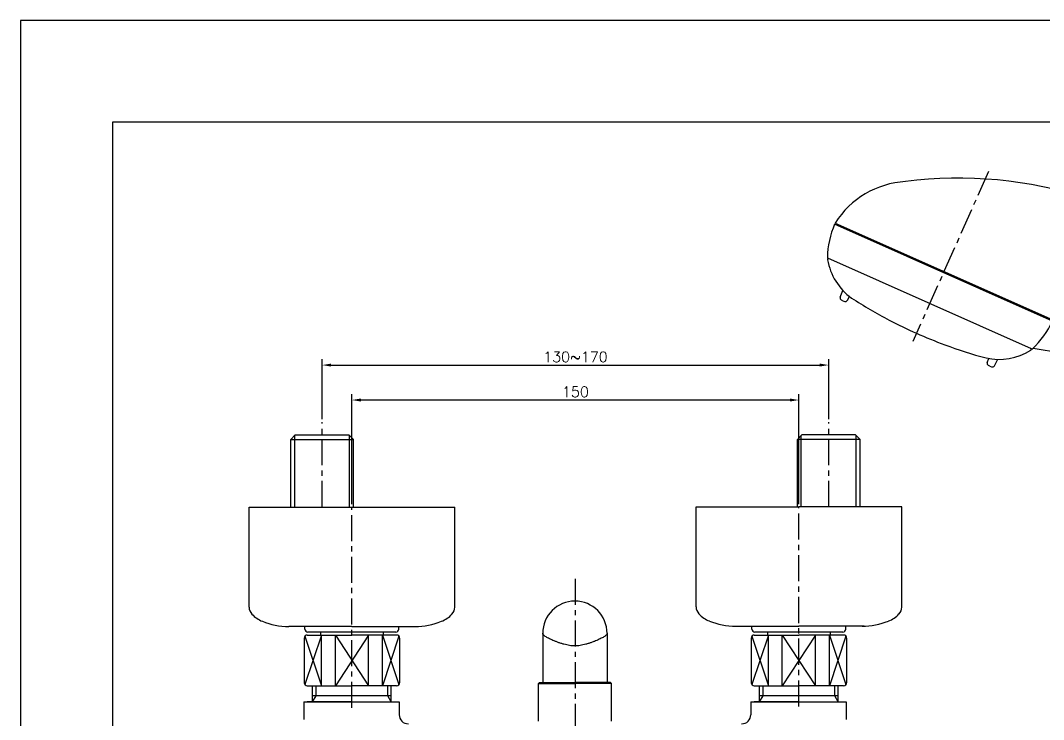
# Model space of a CAD drawing. Extents: x 21279 to 21873, y -1659 to -1239.
# Drawn here: x 21278.9 to 21622.1, y -1473.5 to -1238.9 of the extents above; entities that cross this region are included whole.
import ezdxf

# ---------------------------------------------------------------- set-up
doc = ezdxf.new("R2010")
doc.units = 0
doc.header["$LTSCALE"] = 7
doc.header["$MEASUREMENT"] = 0
doc.linetypes.add('CENTER', pattern=[2, 1.25, -0.25, 0.25, -0.25])
doc.layers.get('0').update_dxf_attribs({"color": 2, "linetype": 'CONTINUOUS'})
for name, color, linetype in [('08_ALL_FEATURES', 7, 'CONTINUOUS'), ('CL', 1, 'CENTER'), ('D', 2, 'CONTINUOUS'), ('DIM', 2, 'CONTINUOUS'), ('DWG', 7, 'CONTINUOUS')]:
    doc.layers.add(name, color=color, linetype=linetype)
doc.styles.add('GHS', font='romans', dxfattribs={"bigfont": 'ghs'})

# ---------------------------------------------------------------- blocks, each defined once
blk = doc.blocks.new('A$C7593627D')
at = {"layer": 'CL'}
for p, q in [((54.08, 141.52), (28.7, 84.53)), ((193.98, 63.41), (249.1, 0))]:
    blk.add_line(p, q, dxfattribs=at)
at = {"layer": 'D'}
blk.add_spline([(237.37, 2.44), (241.42, 6.67), (246.14, 7.93), (247.67, 12.7)], degree=3, dxfattribs=at)
at = {"layer": 'DIM', "color": 7, "linetype": 'ByBlock'}
for p, q in [((75.52, 91.35), (2.44, 123.89)), ((68.51, 82), (0.18, 112.42)), ((4.32, 99.44), (5.17, 101.67)), ((6.77, 98.35), (7.41, 99.62)), ((5.23, 98.2), (4.74, 98.42)), ((5.23, 98.2), (5.73, 97.98)), ((76.44, 90.95), (77.87, 93.07)), ((75.52, 91.35), (83.75, 87.69)), ((75.69, 91.72), (75.96, 92.32)), ((69.01, 82.22), (78.62, 80.69)), ((53.65, 77.48), (54.16, 78.8)), ((54.56, 76.24), (54.07, 76.46)), ((54.56, 76.24), (55.06, 76.02)), ((56.1, 76.39), (57.18, 78.52)), ((212.44, 59.84), (211.88, 59.36)), ((195.05, 44.72), (195.51, 45.12))]:
    blk.add_line(p, q, dxfattribs=at)
for centre, radius, start, end in [((27.95, 108.22), 30, 93.3093, 147.6717), ((44.2, -0.68), 140, 72.0737, 97.3772), ((-9.76, -255.52), 400, 66.6684, 75.9582), ((29.99, 112.02), 30, 156.6919, 178.7019), ((0.3, 112.7), 0.3, 178.7019, 245.9992), ((0.38, 112), 0.3, 65.9992, 189.6813), ((19.8, 115.32), 20, 189.6813, 234.2753), ((80.1, -43.79), 170, 39.2729, 66.215), ((5.06, 99.16), 0.8, 158.9992, 245.9992), ((6.05, 98.72), 0.8, 245.9992, 332.9992), ((95, 233.44), 160, 237.1115, 242.3457), ((85.09, 88.26), 10, 86.8302, 155.9992), ((77.35, -51.53), 150, 40.5889, 86.8302), ((78.7, 92.51), 1, 66.8258, 145.9992), ((75.16, 84.23), 10, 28.7828, 66.8258), ((95, 233.44), 160, 242.3457, 245.9992), ((48.27, 103.89), 30, 313.2965, 335.3065), ((95, 233.44), 160, 245.9992, 249.6526), ((56.51, 100.26), 30, 320.1533, 336.2153), ((83.04, 88.57), 1, 336.2153, 28.7828), ((95, 233.44), 160, 249.6526, 254.8869), ((57.54, 98.51), 20, 257.7231, 302.3171), ((68.07, 81.86), 0.3, 302.3171, 65.9992), ((68.63, 82.27), 0.3, 245.9992, 313.2965), ((78.77, 81.68), 1, 260.9992, 320.1533), ((54.4, 77.19), 0.8, 158.9992, 245.9992), ((55.38, 76.75), 0.8, 245.9992, 332.9992), ((211.85, 63.62), 0.25, 125.8628, 312.5148), ((80.1, -43.79), 170, 38.7429, 39.1047), ((211.13, 61.35), 2, 310.9992, 38.7429), ((191.43, 45.88), 0.25, 309.4836, 131.5033), ((77.35, -51.53), 150, 40.0289, 40.398), ((193.74, 46.23), 2, 220.0289, 310.9992)]:
    blk.add_arc(centre, radius, start, end, dxfattribs=at)
at = {"layer": 'DWG'}
for p, q in [((2.6, 124.26), (75.69, 91.72)), ((235.47, 27.8), (227.41, 37.08)), ((223.47, 17.37), (215.41, 26.64)), ((224.86, 16.84), (235.81, 26.34)), ((225.52, 16.08), (237.8, 24.06)), ((235.81, 26.34), (237.8, 24.06)), ((226.49, 14.96), (238.77, 22.94)), ((228.48, 12.68), (240.76, 20.65)), ((237.94, 22.36), (236.95, 23.51)), ((238.77, 22.94), (240.76, 20.65)), ((229.47, 11.54), (241.75, 19.51)), ((231.46, 9.25), (243.74, 17.22)), ((240.9, 18.96), (239.91, 20.1)), ((241.75, 19.51), (243.74, 17.22)), ((224.86, 16.84), (225.52, 16.08)), ((227.36, 15.49), (226.36, 16.63)), ((226.49, 14.96), (228.48, 12.68)), ((232.43, 8.13), (244.71, 16.11)), ((234.42, 5.84), (246.7, 13.82)), ((243.88, 15.53), (242.89, 16.67)), ((244.71, 16.11), (246.7, 13.82)), ((230.32, 12.09), (229.32, 13.23)), ((229.47, 11.54), (231.46, 9.25)), ((235.39, 4.73), (247.67, 12.7)), ((246.84, 12.13), (245.85, 13.27)), ((233.3, 8.66), (232.3, 9.8)), ((232.43, 8.13), (234.42, 5.84)), ((236.26, 5.25), (235.26, 6.39)), ((235.39, 4.73), (237.37, 2.44))]:
    blk.add_line(p, q, dxfattribs=at)
at = {"layer": 'DWG', "color": 7}
for p, q in [((212.69, 60.05), (194.7, 44.42)), ((212.56, 59.95), (212.69, 60.05)), ((214.15, 59.89), (228.43, 40.4)), ((194.66, 42.95), (211.98, 26.09)), ((228.13, 37.7), (214.68, 26.01)), ((214.73, 26.05), (214.68, 26.01))]:
    blk.add_line(p, q, dxfattribs=at)
for centre, radius, start, end in [((213.34, 59.3), 1, 36.2356, 130.9992), ((195.36, 43.67), 1, 130.9992, 225.7628), ((226.82, 39.21), 2, 310.9992, 36.2356), ((213.37, 27.52), 2, 225.7628, 310.9992)]:
    blk.add_arc(centre, radius, start, end, dxfattribs=at)
at = {"layer": 'DWG'}
for centre, start, end in [((234.37, 26.79), 343.1992, 42.7316), ((224.63, 18.32), 219.2668, 278.7992)]:
    blk.add_arc(centre, 1.5, start, end, dxfattribs=at)

msp = doc.modelspace()

# ---------------------------------------------------------------- linework, layer by layer
at = {"color": 4}
for p, q in [((21309.85, -1647.88), (21309.85, -1272.88)), ((21309.85, -1272.88), (21858.85, -1272.88))]:
    msp.add_line(p, q, dxfattribs=at)
at = {"color": 7, "linetype": 'Continuous'}
for p, q in [((21454.1, -1444.6), (21454.1, -1461.1)), ((21475.7, -1444.6), (21475.7, -1461.1)), ((21452.68, -1461.4), (21452.98, -1461.1)), ((21452.68, -1461.4), (21452.98, -1461.1)), ((21452.68, -1474.1), (21452.68, -1461.4)), ((21452.98, -1461.1), (21464.93, -1461.1)), ((21476.88, -1461.1), (21464.93, -1461.1)), ((21477.18, -1461.4), (21476.88, -1461.1)), ((21477.18, -1461.4), (21476.88, -1461.1)), ((21477.18, -1474.1), (21477.18, -1461.4)), ((21403.27, -1465.6), (21376.87, -1465.6)), ((21553.26, -1465.6), (21526.86, -1465.6))]:
    msp.add_line(p, q, dxfattribs=at)
msp.add_lwpolyline([(21278.85, -1658.88), (21872.85, -1658.88), (21872.85, -1238.88), (21278.85, -1238.88)], close=True)
msp.add_arc((21464.9, -1444.6), 10.8, 0.0001, 179.9999, dxfattribs=at)
for points in [[(21464.9, -1448.8), (21464.03, -1448.78), (21463.13, -1448.72), (21462.2, -1448.49), (21461.22, -1448.28), (21460.24, -1447.98), (21459.28, -1447.66), (21458.36, -1447.31), (21457.5, -1446.96), (21456.73, -1446.62), (21456.05, -1446.28), (21455.46, -1445.96), (21454.97, -1445.66), (21454.59, -1445.37), (21454.31, -1445.09), (21454.15, -1444.84), (21454.1, -1444.6)], [(21475.7, -1444.6), (21475.64, -1444.84), (21475.48, -1445.09), (21475.2, -1445.37), (21474.82, -1445.66), (21474.33, -1445.96), (21473.74, -1446.28), (21473.06, -1446.62), (21472.28, -1446.96), (21471.43, -1447.31), (21470.51, -1447.66), (21469.55, -1447.98), (21468.57, -1448.28), (21467.59, -1448.49), (21466.66, -1448.72), (21465.76, -1448.78), (21464.9, -1448.8)]]:
    msp.add_spline(points, degree=3, dxfattribs=at)
at = {"layer": '08_ALL_FEATURES', "color": 7, "linetype": 'Continuous'}
for p, q in [((21373.93, -1467.6), (21373.93, -1473.55)), ((21373.93, -1467.6), (21390.07, -1467.6)), ((21390.07, -1467.6), (21405.93, -1467.6)), ((21405.93, -1467.6), (21405.93, -1471.96)), ((21523.92, -1467.6), (21523.92, -1471.96)), ((21523.92, -1467.6), (21540.06, -1467.6)), ((21540.06, -1467.6), (21555.92, -1467.6)), ((21555.92, -1467.6), (21555.92, -1473.55))]:
    msp.add_line(p, q, dxfattribs=at)
for centre, start, end in [((21408.93, -1471.96), 180.0077, 271.7772), ((21520.92, -1471.96), 268.2228, 359.9923)]:
    msp.add_arc(centre, 3, start, end, dxfattribs=at)
at = {"layer": 'CL'}
for p, q in [((21380.07, -1402.2), (21380.07, -1373.71)), ((21550.06, -1402.2), (21550.06, -1373.71)), ((21390.07, -1469.64), (21390.07, -1402.3)), ((21540.06, -1469.14), (21540.06, -1402.2)), ((21464.93, -1426.29), (21464.93, -1602.91))]:
    msp.add_line(p, q, dxfattribs=at)
at = {"layer": 'D'}
for p, q in [((21380.07, -1372.71), (21380.07, -1352.56)), ((21550.06, -1372.71), (21550.06, -1352.56)), ((21383.07, -1354.56), (21547.06, -1354.56)), ((21390.07, -1401.2), (21390.07, -1364.29)), ((21537.06, -1366.29), (21393.07, -1366.29)), ((21540.06, -1401.2), (21540.06, -1364.29)), ((21370.87, -1402.2), (21370.87, -1378.2)), ((21389.27, -1402.2), (21389.27, -1378.2)), ((21540.86, -1402.2), (21540.86, -1378.2)), ((21559.26, -1402.2), (21559.26, -1378.2)), ((21379.87, -1445.2), (21374.3, -1461.83)), ((21384.51, -1445.2), (21395.64, -1462.2)), ((21395.64, -1445.2), (21384.51, -1462.2)), ((21400.28, -1445.2), (21405.85, -1461.83)), ((21529.86, -1445.2), (21524.29, -1461.83)), ((21534.49, -1445.2), (21545.63, -1462.2)), ((21545.63, -1445.2), (21534.49, -1462.2)), ((21550.27, -1445.2), (21555.84, -1461.83)), ((21374.3, -1445.57), (21379.87, -1462.2)), ((21405.85, -1445.57), (21400.28, -1462.2)), ((21524.29, -1445.57), (21529.86, -1462.2)), ((21555.84, -1445.57), (21550.27, -1462.2)), ((21452.68, -1461.4), (21464.93, -1461.4)), ((21477.18, -1461.4), (21464.93, -1461.4)), ((21376.87, -1467.6), (21378.03, -1465.6)), ((21403.27, -1467.6), (21402.12, -1465.6)), ((21526.86, -1467.6), (21528.02, -1465.6)), ((21553.26, -1467.6), (21552.11, -1465.6))]:
    msp.add_line(p, q, dxfattribs=at)
at = {"layer": 'D', "ltscale": 0.7}
for p, q in [((21378.03, -1465.6), (21378.03, -1462.2)), ((21402.12, -1465.6), (21402.12, -1462.2)), ((21528.02, -1465.6), (21528.02, -1462.2)), ((21552.11, -1465.6), (21552.11, -1462.2))]:
    msp.add_line(p, q, dxfattribs=at)
at = {"layer": 'D'}
for points in [[(21383.07, -1354.06), (21383.07, -1355.06), (21380.07, -1354.56)], [(21547.06, -1354.06), (21547.06, -1355.06), (21550.06, -1354.56)], [(21393.07, -1365.79), (21393.07, -1366.79), (21390.07, -1366.29)], [(21537.06, -1365.79), (21537.06, -1366.79), (21540.06, -1366.29)]]:
    msp.add_solid(points, dxfattribs=at)
at = {"layer": 'DWG'}
for p, q in [((21369.57, -1379.5), (21371.07, -1378)), ((21369.57, -1402.2), (21369.57, -1379.5)), ((21369.57, -1379.5), (21390.57, -1379.5)), ((21371.07, -1378), (21389.07, -1378)), ((21390.57, -1379.5), (21389.07, -1378)), ((21390.57, -1402.2), (21390.57, -1379.5)), ((21539.56, -1379.5), (21541.06, -1378)), ((21539.56, -1402.2), (21539.56, -1379.5)), ((21560.56, -1379.5), (21539.56, -1379.5)), ((21559.06, -1378), (21541.06, -1378)), ((21560.56, -1379.5), (21559.06, -1378)), ((21560.56, -1402.2), (21560.56, -1379.5)), ((21355.57, -1402.3), (21424.57, -1402.3)), ((21355.57, -1435.79), (21355.57, -1402.3)), ((21355.57, -1435.79), (21355.57, -1402.3)), ((21424.57, -1435.79), (21424.57, -1402.3)), ((21505.56, -1402.2), (21540.06, -1402.2)), ((21505.56, -1419.07), (21505.56, -1402.2)), ((21505.56, -1435.69), (21505.56, -1402.2)), ((21574.56, -1402.2), (21540.06, -1402.2)), ((21574.56, -1419.07), (21574.56, -1402.2)), ((21574.56, -1435.69), (21574.56, -1402.2)), ((21390.07, -1442.3), (21368.87, -1442.3)), ((21374.32, -1443.2), (21374.32, -1442.3)), ((21375.07, -1445.2), (21390.07, -1445.2)), ((21390.07, -1444.2), (21375.32, -1444.2)), ((21382.07, -1444.2), (21379.57, -1444.2)), ((21379.57, -1444.2), (21379.57, -1445.2)), ((21379.87, -1462.2), (21379.87, -1445.2)), ((21384.51, -1462.2), (21384.51, -1445.2)), ((21390.07, -1442.3), (21411.27, -1442.3)), ((21400.57, -1444.2), (21390.07, -1444.2)), ((21405.07, -1445.2), (21390.07, -1445.2)), ((21395.64, -1462.2), (21395.64, -1445.2)), ((21400.28, -1462.2), (21400.28, -1445.2)), ((21404.82, -1444.2), (21400.57, -1444.2)), ((21400.57, -1444.2), (21400.57, -1445.2)), ((21405.82, -1443.2), (21405.82, -1442.3)), ((21518.11, -1442.2), (21540.06, -1442.2)), ((21524.31, -1443.2), (21524.31, -1442.3)), ((21525.06, -1445.2), (21540.06, -1445.2)), ((21540.06, -1444.2), (21525.31, -1444.2)), ((21532.06, -1444.2), (21529.56, -1444.2)), ((21529.56, -1444.2), (21529.56, -1445.2)), ((21529.86, -1462.2), (21529.86, -1445.2)), ((21534.49, -1462.2), (21534.49, -1445.2)), ((21562.01, -1442.2), (21540.06, -1442.2)), ((21550.56, -1444.2), (21540.06, -1444.2)), ((21555.06, -1445.2), (21540.06, -1445.2)), ((21545.63, -1462.2), (21545.63, -1445.2)), ((21550.27, -1462.2), (21550.27, -1445.2)), ((21554.81, -1444.2), (21550.56, -1444.2)), ((21550.56, -1444.2), (21550.56, -1445.2)), ((21555.81, -1443.2), (21555.81, -1442.3)), ((21374.07, -1446.2), (21374.07, -1461.2)), ((21406.07, -1446.2), (21406.07, -1461.2)), ((21524.06, -1446.2), (21524.06, -1461.2)), ((21556.06, -1446.2), (21556.06, -1461.2)), ((21375.07, -1462.2), (21390.07, -1462.2)), ((21376.87, -1467.6), (21376.87, -1462.2)), ((21405.07, -1462.2), (21390.07, -1462.2)), ((21403.27, -1467.6), (21403.27, -1462.2)), ((21525.06, -1462.2), (21540.06, -1462.2)), ((21526.86, -1467.6), (21526.86, -1462.2)), ((21555.06, -1462.2), (21540.06, -1462.2)), ((21553.26, -1467.6), (21553.26, -1462.2)), ((21390.07, -1467.6), (21375.07, -1467.6)), ((21540.06, -1467.6), (21525.06, -1467.6))]:
    msp.add_line(p, q, dxfattribs=at)
for centre, radius, start, end in [((21359.07, -1435.79), 3.5, 180, 222.7557), ((21359.07, -1435.79), 3.5, 180, 222.7557), ((21363.48, -1431.72), 9.5, 222.7557, 248.6397), ((21363.48, -1431.72), 9.5, 222.7557, 248.6397), ((21416.67, -1431.72), 9.5, 291.3603, 317.2443), ((21421.07, -1435.79), 3.5, 317.2443, 0), ((21509.06, -1435.69), 3.5, 180, 222.7557), ((21513.47, -1431.62), 9.5, 222.7557, 248.6397), ((21566.66, -1431.62), 9.5, 291.3603, 317.2443), ((21571.06, -1435.79), 3.5, 317.2443, 0), ((21368.87, -1418.8), 23.5, 247.8647, 270), ((21368.87, -1418.8), 23.5, 247.8647, 270), ((21411.27, -1418.8), 23.5, 270, 292.1353), ((21518.86, -1418.7), 23.5, 247.8647, 270), ((21561.26, -1418.7), 23.5, 270, 292.1353), ((21375.07, -1446.2), 1, 90, 180), ((21375.32, -1443.2), 1, 180, 270), ((21404.82, -1443.2), 1, 270, 0), ((21405.07, -1446.2), 1, 0, 90), ((21525.06, -1446.2), 1, 90, 180), ((21525.31, -1443.2), 1, 180, 270), ((21554.81, -1443.2), 1, 270, 0), ((21555.06, -1446.2), 1, 0, 90), ((21375.07, -1461.2), 1, 180, 270), ((21405.07, -1461.2), 1, 270, 0), ((21525.06, -1461.2), 1, 180, 270), ((21555.06, -1461.2), 1, 270, 0)]:
    msp.add_arc(centre, radius, start, end, dxfattribs=at)

# ---------------------------------------------------------------- block references
at = {"layer": 'DIM', "ltscale": 0.6}
msp.add_blockref('A$C7593627D', (21549.6, -1431.15), dxfattribs=at)

# ---------------------------------------------------------------- texts
at = {"layer": 'D', "char_height": 3.5, "attachment_point": 5, "style": 'GHS'}
for s, insert in [('\\A1;130~170', (21465.07, -1351.81)), ('\\A1;150', (21465.07, -1363.54))]:
    msp.add_mtext(s, dxfattribs=dict(at, insert=insert))

doc.saveas('drawing.dxf')
